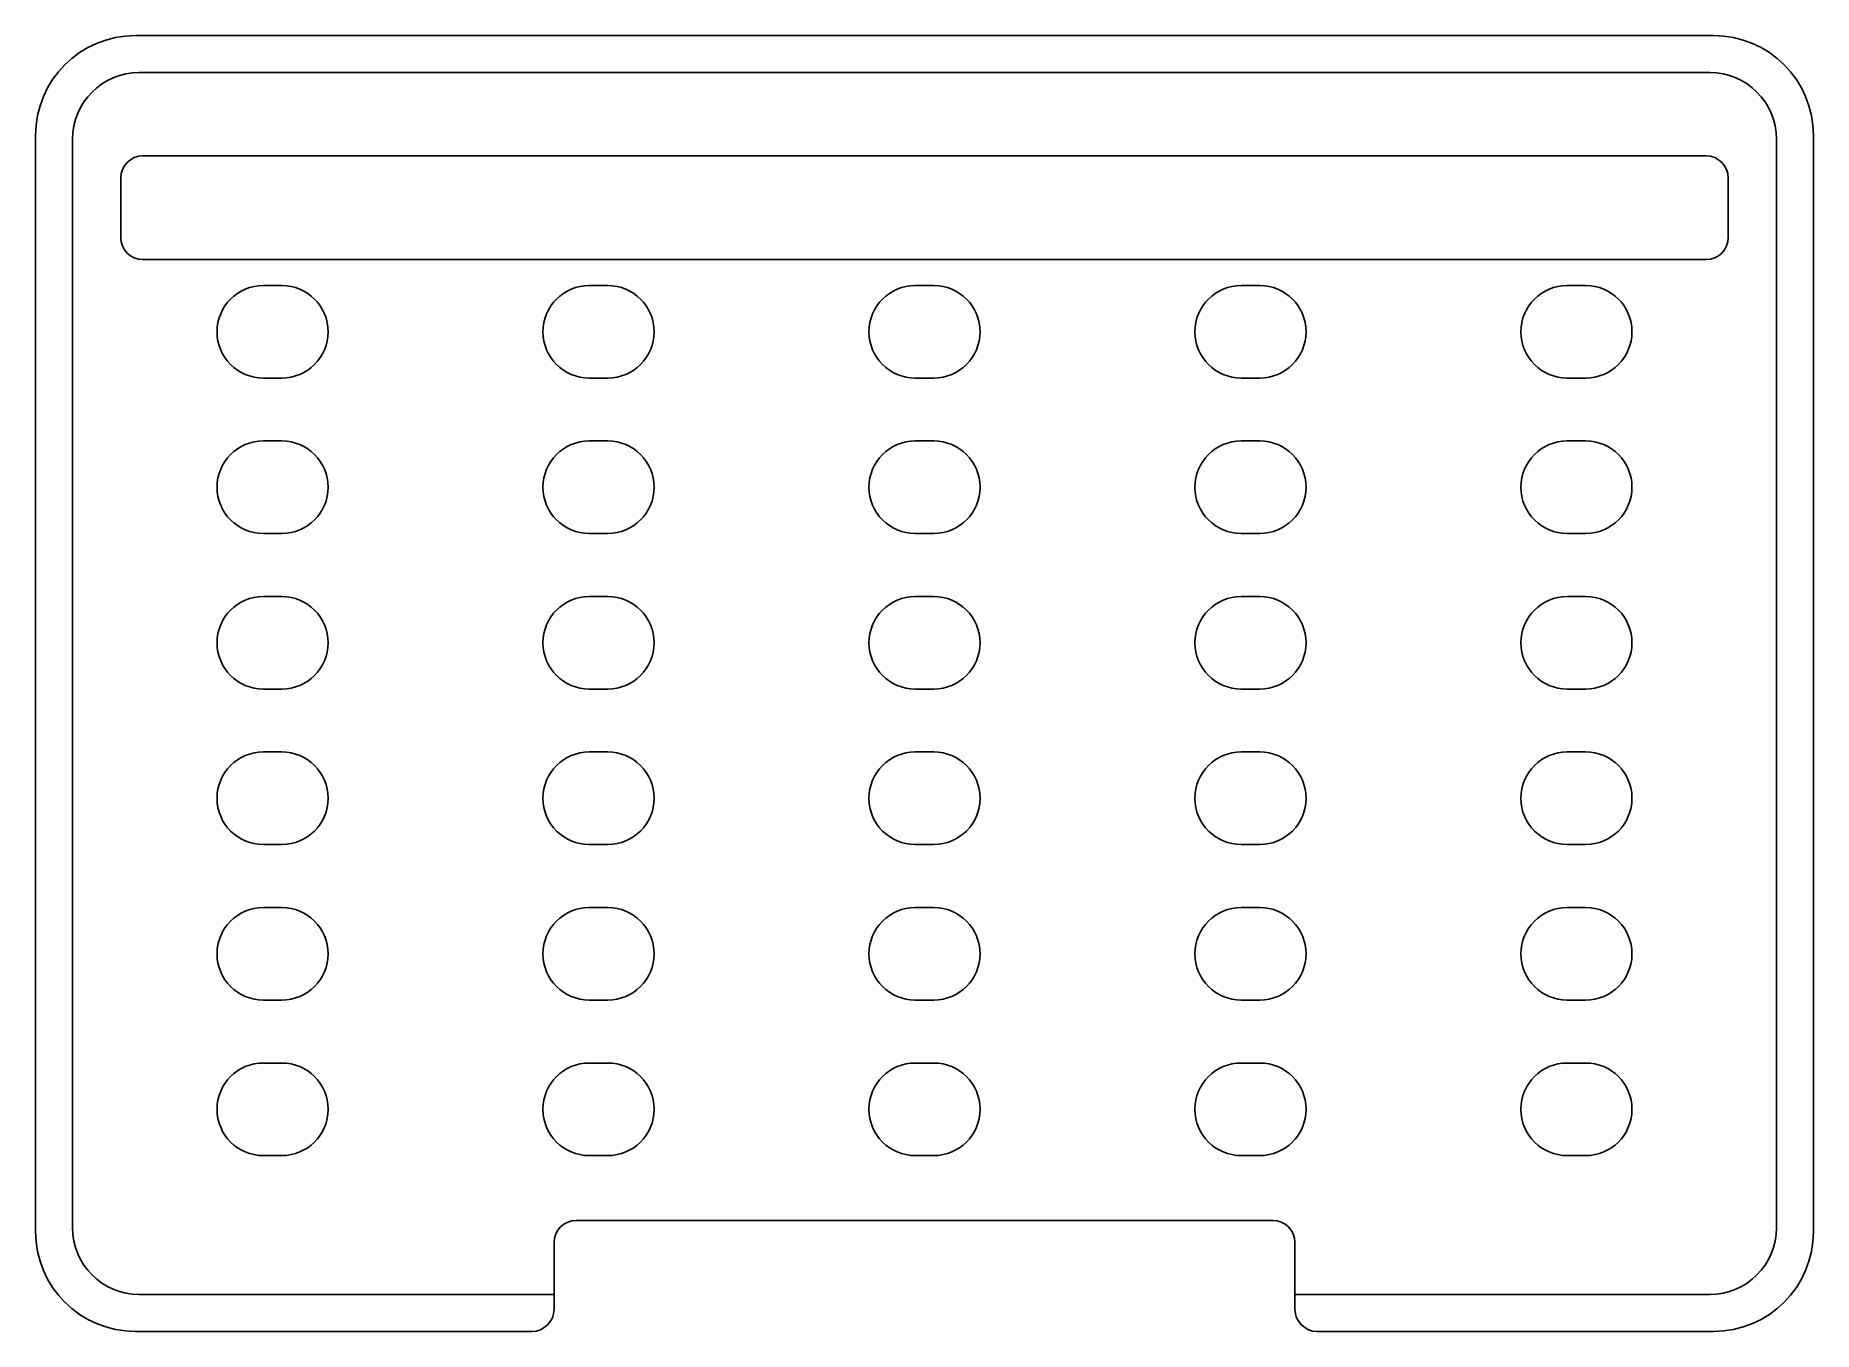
# Model space of a CAD drawing. Header units: millimetres. Extents: x -120 to 120, y -88 to 88.
import ezdxf

# ---------------------------------------------------------------- set-up
doc = ezdxf.new("R2010")
doc.units = ezdxf.units.MM
for name, color, linetype in [('material 2.0 pet-g', 7, 'Continuous'), ('profile', 2, 'Continuous'), ('slots', 4, 'Continuous')]:
    doc.layers.add(name, color=color, linetype=linetype)

msp = doc.modelspace()

# ---------------------------------------------------------------- linework, layer by layer
at = {"layer": 'material 2.0 pet-g'}
for p, q in [((106.5, 87.5), (-106.5, 87.5)), ((-120, 74), (-120, -74)), ((120, -74), (120, 74)), ((47, -72.5), (-47, -72.5)), ((-50, -75.5), (-50, -84.5)), ((50, -84.5), (50, -75.5)), ((-106.5, -87.5), (-53, -87.5)), ((53, -87.5), (106.5, -87.5))]:
    msp.add_line(p, q, dxfattribs=at)
for centre, radius, start, end in [((-106.5, 74), 13.5, 90, 180), ((106.5, 74), 13.5, 0, 90), ((-106.5, -74), 13.5, 180, 270), ((-47, -75.5), 3, 90, 180), ((47, -75.5), 3, 0, 90), ((106.5, -74), 13.5, 270, 0), ((-53, -84.5), 3, 270, 0), ((53, -84.5), 3, 180, 270)]:
    msp.add_arc(centre, radius, start, end, dxfattribs=at)
at = {"layer": 'profile'}
for p, q in [((106, 82.5), (-106, 82.5)), ((-115, 73.5), (-115, -73.5)), ((115, -73.5), (115, 73.5)), ((-106, -82.5), (-50, -82.5)), ((50, -82.5), (106, -82.5))]:
    msp.add_line(p, q, dxfattribs=at)
for centre, start, end in [((-106, 73.5), 90, 180), ((106, 73.5), 0, 90), ((-106, -73.5), 180, 270), ((106, -73.5), 270, 0)]:
    msp.add_arc(centre, 9, start, end, dxfattribs=at)
at = {"layer": 'slots'}
for p, q in [((105.5, 71.25), (-105.5, 71.25)), ((-108.5, 68.25), (-108.5, 60.25)), ((108.5, 60.25), (108.5, 68.25)), ((-105.5, 57.25), (105.5, 57.25)), ((-86.75, 53.75), (-89.25, 53.75)), ((-42.75, 53.75), (-45.25, 53.75)), ((1.25, 53.75), (-1.25, 53.75)), ((42.75, 53.75), (45.25, 53.75)), ((86.75, 53.75), (89.25, 53.75)), ((-89.25, 41.25), (-86.75, 41.25)), ((-45.25, 41.25), (-42.75, 41.25)), ((-1.25, 41.25), (1.25, 41.25)), ((45.25, 41.25), (42.75, 41.25)), ((89.25, 41.25), (86.75, 41.25)), ((-86.75, 32.75), (-89.25, 32.75)), ((-42.75, 32.75), (-45.25, 32.75)), ((1.25, 32.75), (-1.25, 32.75)), ((42.75, 32.75), (45.25, 32.75)), ((86.75, 32.75), (89.25, 32.75)), ((-89.25, 20.25), (-86.75, 20.25)), ((-45.25, 20.25), (-42.75, 20.25)), ((-1.25, 20.25), (1.25, 20.25)), ((45.25, 20.25), (42.75, 20.25)), ((89.25, 20.25), (86.75, 20.25)), ((-86.75, 11.75), (-89.25, 11.75)), ((-42.75, 11.75), (-45.25, 11.75)), ((1.25, 11.75), (-1.25, 11.75)), ((42.75, 11.75), (45.25, 11.75)), ((86.75, 11.75), (89.25, 11.75)), ((-89.25, -0.75), (-86.75, -0.75)), ((-45.25, -0.75), (-42.75, -0.75)), ((-1.25, -0.75), (1.25, -0.75)), ((45.25, -0.75), (42.75, -0.75)), ((89.25, -0.75), (86.75, -0.75)), ((-86.75, -9.25), (-89.25, -9.25)), ((-42.75, -9.25), (-45.25, -9.25)), ((1.25, -9.25), (-1.25, -9.25)), ((42.75, -9.25), (45.25, -9.25)), ((86.75, -9.25), (89.25, -9.25)), ((-89.25, -21.75), (-86.75, -21.75)), ((-45.25, -21.75), (-42.75, -21.75)), ((-1.25, -21.75), (1.25, -21.75)), ((45.25, -21.75), (42.75, -21.75)), ((89.25, -21.75), (86.75, -21.75)), ((-86.75, -30.25), (-89.25, -30.25)), ((-42.75, -30.25), (-45.25, -30.25)), ((1.25, -30.25), (-1.25, -30.25)), ((42.75, -30.25), (45.25, -30.25)), ((86.75, -30.25), (89.25, -30.25)), ((-89.25, -42.75), (-86.75, -42.75)), ((-45.25, -42.75), (-42.75, -42.75)), ((-1.25, -42.75), (1.25, -42.75)), ((45.25, -42.75), (42.75, -42.75)), ((89.25, -42.75), (86.75, -42.75)), ((-86.75, -51.25), (-89.25, -51.25)), ((-42.75, -51.25), (-45.25, -51.25)), ((1.25, -51.25), (-1.25, -51.25)), ((42.75, -51.25), (45.25, -51.25)), ((86.75, -51.25), (89.25, -51.25)), ((-89.25, -63.75), (-86.75, -63.75)), ((-45.25, -63.75), (-42.75, -63.75)), ((-1.25, -63.75), (1.25, -63.75)), ((45.25, -63.75), (42.75, -63.75)), ((89.25, -63.75), (86.75, -63.75))]:
    msp.add_line(p, q, dxfattribs=at)
for centre, radius, start, end in [((-105.5, 68.25), 3, 90, 180), ((105.5, 68.25), 3, 0, 90), ((-105.5, 60.25), 3, 180, 270), ((105.5, 60.25), 3, 270, 0), ((-89.25, 47.5), 6.25, 90, 270), ((-86.75, 47.5), 6.25, 270, 90), ((-45.25, 47.5), 6.25, 90, 270), ((-42.75, 47.5), 6.25, 270, 90), ((-1.25, 47.5), 6.25, 90, 270), ((1.25, 47.5), 6.25, 270, 90), ((42.75, 47.5), 6.25, 90, 270), ((45.25, 47.5), 6.25, 270, 90), ((86.75, 47.5), 6.25, 90, 270), ((89.25, 47.5), 6.25, 270, 90), ((-89.25, 26.5), 6.25, 90, 270), ((-86.75, 26.5), 6.25, 270, 90), ((-45.25, 26.5), 6.25, 90, 270), ((-42.75, 26.5), 6.25, 270, 90), ((-1.25, 26.5), 6.25, 90, 270), ((1.25, 26.5), 6.25, 270, 90), ((42.75, 26.5), 6.25, 90, 270), ((45.25, 26.5), 6.25, 270, 90), ((86.75, 26.5), 6.25, 90, 270), ((89.25, 26.5), 6.25, 270, 90), ((-89.25, 5.5), 6.25, 90, 270), ((-86.75, 5.5), 6.25, 270, 90), ((-45.25, 5.5), 6.25, 90, 270), ((-42.75, 5.5), 6.25, 270, 90), ((-1.25, 5.5), 6.25, 90, 270), ((1.25, 5.5), 6.25, 270, 90), ((42.75, 5.5), 6.25, 90, 270), ((45.25, 5.5), 6.25, 270, 90), ((86.75, 5.5), 6.25, 90, 270), ((89.25, 5.5), 6.25, 270, 90), ((-89.25, -15.5), 6.25, 90, 270), ((-86.75, -15.5), 6.25, 270, 90), ((-45.25, -15.5), 6.25, 90, 270), ((-42.75, -15.5), 6.25, 270, 90), ((-1.25, -15.5), 6.25, 90, 270), ((1.25, -15.5), 6.25, 270, 90), ((42.75, -15.5), 6.25, 90, 270), ((45.25, -15.5), 6.25, 270, 90), ((86.75, -15.5), 6.25, 90, 270), ((89.25, -15.5), 6.25, 270, 90), ((-89.25, -36.5), 6.25, 90, 270), ((-86.75, -36.5), 6.25, 270, 90), ((-45.25, -36.5), 6.25, 90, 270), ((-42.75, -36.5), 6.25, 270, 90), ((-1.25, -36.5), 6.25, 90, 270), ((1.25, -36.5), 6.25, 270, 90), ((42.75, -36.5), 6.25, 90, 270), ((45.25, -36.5), 6.25, 270, 90), ((86.75, -36.5), 6.25, 90, 270), ((89.25, -36.5), 6.25, 270, 90), ((-89.25, -57.5), 6.25, 90, 270), ((-86.75, -57.5), 6.25, 270, 90), ((-45.25, -57.5), 6.25, 90, 270), ((-42.75, -57.5), 6.25, 270, 90), ((-1.25, -57.5), 6.25, 90, 270), ((1.25, -57.5), 6.25, 270, 90), ((42.75, -57.5), 6.25, 90, 270), ((45.25, -57.5), 6.25, 270, 90), ((86.75, -57.5), 6.25, 90, 270), ((89.25, -57.5), 6.25, 270, 90)]:
    msp.add_arc(centre, radius, start, end, dxfattribs=at)

doc.saveas('drawing.dxf')
